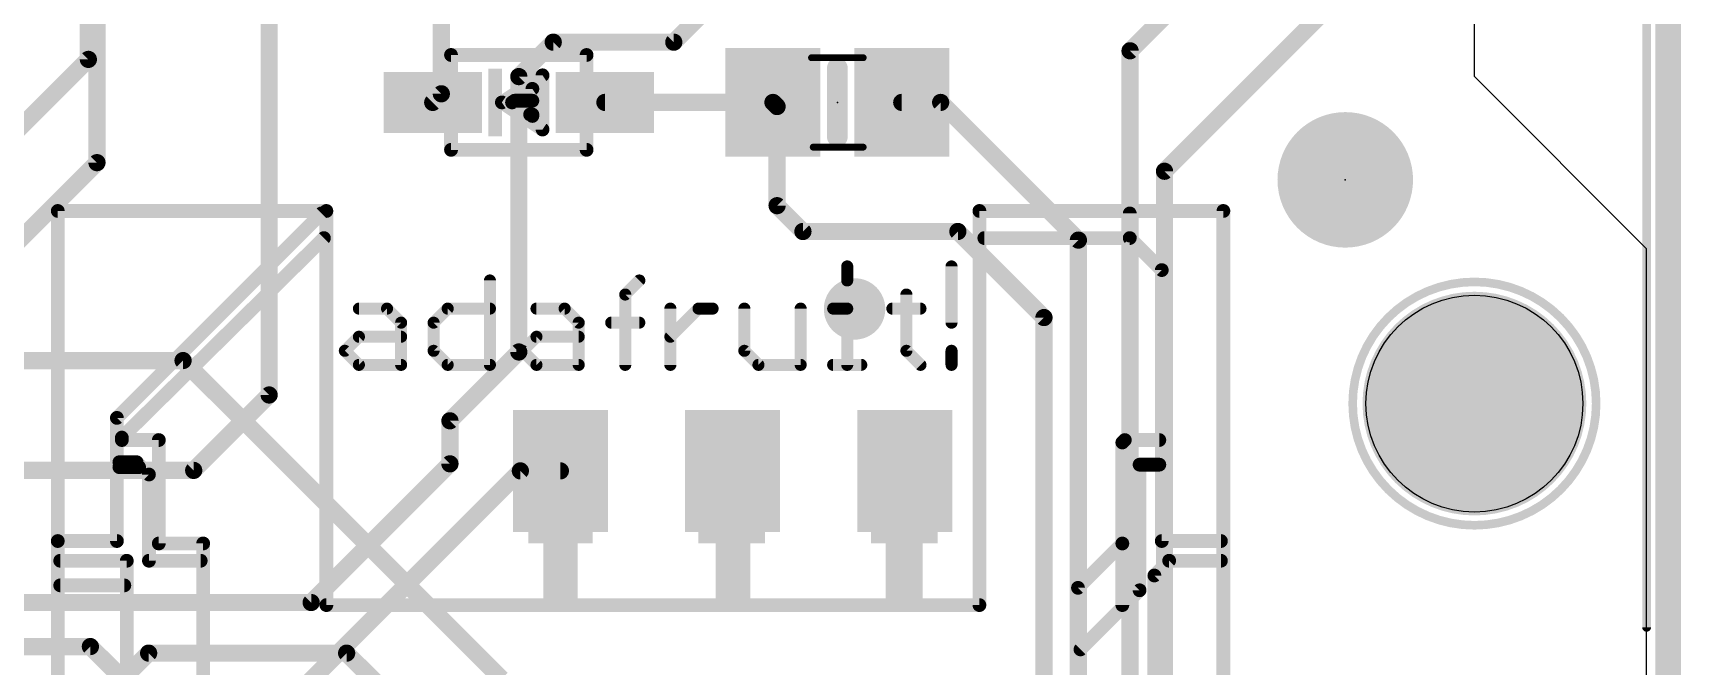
# Model space of a CAD drawing. Extents: x -21.4 to 69.1, y -5.3 to 64.3.
# Drawn here: x 44.78 to 69.09, y 31.69 to 41.03 of the extents above; entities that cross this region are included whole.
import ezdxf

# ---------------------------------------------------------------- set-up
doc = ezdxf.new("R2010")
doc.units = 0
for name, color, linetype in [('1', 12, 'CONTINUOUS'), ('16', 132, 'CONTINUOUS'), ('18', 110, 'CONTINUOUS'), ('20', 53, 'CONTINUOUS'), ('21', 40, 'CONTINUOUS'), ('23', 53, 'CONTINUOUS'), ('29', 253, 'CONTINUOUS'), ('30', 253, 'CONTINUOUS'), ('47', 253, 'CONTINUOUS'), ('51', 253, 'CONTINUOUS')]:
    doc.layers.add(name, color=color, linetype=linetype)

# ---------------------------------------------------------------- blocks, each defined once
blk = doc.blocks.new('RECT')
blk.add_solid([(-0.5, -0.5), (0.5, -0.5), (-0.5, 0.5), (0.5, 0.5)])
blk = doc.blocks.new('PIE')
at = {"const_width": 0.5}
blk.add_lwpolyline([(0, -0.25, 1), (0, 0.25, 1), (0, -0.25)], format="xyb", dxfattribs=at)
blk = doc.blocks.new('ROUNDV')
at = {"const_width": 0.5}
blk.add_lwpolyline([(0, -0.25, 1), (0, 0.25, 1), (0, -0.25)], format="xyb", dxfattribs=at)

msp = doc.modelspace()

# ---------------------------------------------------------------- linework, layer by layer
at = {"layer": '1', "const_width": 0.254}
for points in [[(68.961, -0.889), (68.961, 53.34)], [(45.72, 39.116), (45.72, 42.291)], [(48.26, 35.687), (48.26, 42.291)], [(50.8, 42.291), (50.8, 40.132)], [(54.229, 40.894), (55.626, 42.291)], [(61.976, 41.783), (60.96, 40.767)], [(64.262, 41.783), (61.468, 38.989)], [(51.943, 40.386), (52.451, 40.894)], [(52.451, 40.894), (54.229, 40.894)], [(60.96, 40.767), (60.96, 26.67)], [(51.943, 36.322), (51.943, 40.386)], [(50.8, 40.132), (50.673, 40.005)], [(53.213, 40.005), (55.692, 40.005)], [(55.753, 39.944), (55.692, 40.005)], [(58.166, 40.005), (57.592, 40.005)], [(60.198, 37.973), (58.166, 40.005)], [(55.753, 38.481), (55.753, 39.944)], [(39.878, 33.274), (45.72, 39.116)], [(61.468, 38.989), (61.468, 26.416)], [(56.134, 38.1), (55.753, 38.481)], [(58.42, 38.1), (56.134, 38.1)], [(59.69, 36.83), (58.42, 38.1)], [(60.198, 27.559), (60.198, 37.973)], [(59.69, 28.321), (59.69, 36.83)], [(50.927, 35.306), (51.943, 36.322)], [(47.147, 34.574), (48.26, 35.687)], [(50.927, 34.671), (50.927, 35.306)], [(48.88, 32.624), (50.927, 34.671)], [(44.073, 34.574), (47.147, 34.574)], [(51.966, 34.567), (48.387, 30.988)], [(52.556, 34.567), (51.966, 34.567)], [(44.073, 32.624), (48.88, 32.624)], [(44.073, 31.974), (45.623, 31.974)], [(45.623, 31.974), (47.498, 30.099)]]:
    msp.add_lwpolyline(points, dxfattribs=at)
at = {"layer": '1', "const_width": 0.127}
for points in [[(52.451, 40.9575, 1), (52.451, 40.8305)], [(52.4959, 40.8491, 1), (52.4061, 40.9389)], [(54.1841, 40.9389, 1), (54.2739, 40.8491)], [(54.229, 40.8305, 1), (54.229, 40.9575)], [(61.0235, 40.767, 1), (60.8965, 40.767)], [(60.9151, 40.8119, 1), (61.0049, 40.7221)], [(52.0065, 40.386, 1), (51.8795, 40.386)], [(51.8981, 40.4309, 1), (51.9879, 40.3411)], [(50.7365, 40.132, 1), (50.8635, 40.132)], [(50.8449, 40.0871, 1), (50.7551, 40.1769)], [(53.213, 40.0685, 1), (53.213, 39.9415)], [(55.7369, 40.0499, 1), (55.6471, 39.9601)], [(55.692, 39.9415, 1), (55.692, 40.0685)], [(57.592, 40.0685, 1), (57.592, 39.9415)], [(58.2109, 40.0499, 1), (58.1211, 39.9601)], [(58.166, 39.9415, 1), (58.166, 40.0685)], [(50.6281, 40.0499, 1), (50.7179, 39.9601)], [(55.8165, 39.944, 1), (55.6895, 39.944)], [(55.7081, 39.8991, 1), (55.7979, 39.9889)], [(45.6565, 39.116, 1), (45.7835, 39.116)], [(45.7649, 39.0711, 1), (45.6751, 39.1609)], [(61.5315, 38.989, 1), (61.4045, 38.989)], [(61.4231, 39.0339, 1), (61.5129, 38.9441)], [(55.7979, 38.5259, 1), (55.7081, 38.4361)], [(55.6895, 38.481, 1), (55.8165, 38.481)], [(56.134, 38.1635, 1), (56.134, 38.0365)], [(56.0891, 38.0551, 1), (56.1789, 38.1449)], [(58.4649, 38.1449, 1), (58.3751, 38.0551)], [(58.42, 38.0365, 1), (58.42, 38.1635)], [(60.2615, 37.973, 1), (60.1345, 37.973)], [(60.1531, 37.9281, 1), (60.2429, 38.0179)], [(59.7535, 36.83, 1), (59.6265, 36.83)], [(59.6451, 36.7851, 1), (59.7349, 36.8749)], [(51.8795, 36.322, 1), (52.0065, 36.322)], [(51.9879, 36.2771, 1), (51.8981, 36.3669)], [(48.1965, 35.687, 1), (48.3235, 35.687)], [(48.3049, 35.6421, 1), (48.2151, 35.7319)], [(50.9905, 35.306, 1), (50.8635, 35.306)], [(50.8821, 35.3509, 1), (50.9719, 35.2611)], [(50.9719, 34.6261, 1), (50.8821, 34.7159)], [(47.1021, 34.6189, 1), (47.1919, 34.5291)], [(47.147, 34.5105, 1), (47.147, 34.6375)], [(50.8635, 34.671, 1), (50.9905, 34.671)], [(51.966, 34.6305, 1), (51.966, 34.5035)], [(52.0109, 34.5221, 1), (51.9211, 34.6119)], [(52.556, 34.5035, 1), (52.556, 34.6305)], [(48.8351, 32.6689, 1), (48.9249, 32.5791)], [(48.88, 32.5605, 1), (48.88, 32.6875)], [(45.6679, 32.0189, 1), (45.5781, 31.9291)], [(45.623, 31.9105, 1), (45.623, 32.0375)]]:
    msp.add_lwpolyline(points, format="xyb", dxfattribs=at)
at = {"layer": '16', "const_width": 0.254}
for points in [[(68.834, -0.889), (68.834, 53.34)], [(45.593, 40.64), (45.593, 42.164)], [(42.037, 37.084), (45.593, 40.64)], [(46.99, 36.195), (35.306, 36.195)], [(46.99, 36.195), (51.689, 31.496)], [(46.482, 31.877), (46.101, 31.496)], [(49.403, 31.877), (46.482, 31.877)], [(50.546, 30.734), (49.403, 31.877)]]:
    msp.add_lwpolyline(points, dxfattribs=at)
at = {"layer": '16', "const_width": 0.127}
for points in [[(45.5295, 40.64, 1), (45.6565, 40.64)], [(45.6379, 40.5951, 1), (45.5481, 40.6849)], [(47.0349, 36.2399, 1), (46.9451, 36.1501)], [(46.99, 36.1315, 1), (46.99, 36.2585)], [(46.482, 31.9405, 1), (46.482, 31.8135)], [(46.5269, 31.8321, 1), (46.4371, 31.9219)], [(49.4479, 31.9219, 1), (49.3581, 31.8321)], [(49.403, 31.8135, 1), (49.403, 31.9405)]]:
    msp.add_lwpolyline(points, format="xyb", dxfattribs=at)
at = {"layer": '20'}
for p, q in [((66.04, 40.386), (66.04, 51.816)), ((68.58, 37.846), (66.04, 40.386)), ((68.58, 5.08), (68.58, 37.846))]:
    msp.add_line(p, q, dxfattribs=at)
msp.add_circle((66.04, 35.56), 1.6, dxfattribs=at)
at = {"layer": '21'}
for points, const_width in [([(50.943, 40.705), (52.943, 40.705)], 0.2032), ([(56.642, 40.513), (56.642, 39.497)], 0.3048), ([(51.693, 40.005), (52.293, 40.405)], 0.2032), ([(52.293, 40.405), (52.293, 39.605)], 0.2032), ([(51.843, 40.005), (52.143, 40.205)], 0.2032), ([(51.8811, 40.0304), (52.143, 40.0304)], 0.2032), ([(52.143, 40.205), (52.143, 39.805)], 0.2032), ([(52.293, 39.605), (51.693, 40.005)], 0.2032), ([(52.143, 39.805), (51.843, 40.005)], 0.2032), ([(52.1097, 39.8272), (52.143, 39.8272)], 0.2032), ([(52.943, 39.305), (50.943, 39.305)], 0.2032), ([(49.1042, 38.403), (45.1417, 38.403)], 0.2032), ([(45.1417, 38.403), (45.1417, 33.5317)], 0.2032), ([(49.0315, 38.3667), (46.0142, 35.3494)], 0.2032), ([(49.1042, 32.5865), (49.1042, 38.403)], 0.2032), ([(62.3367, 38.403), (58.7377, 38.403)], 0.2032), ([(58.7377, 38.403), (58.7377, 32.5865)], 0.2032), ([(60.9552, 38.0395), (60.9552, 38.3667)], 0.2032), ([(62.3367, 30.9143), (62.3367, 38.403)], 0.2032), ([(49.0678, 38.0031), (46.0869, 35.0586)], 0.2032), ([(58.8104, 38.0031), (60.9553, 38.0031)], 0.2032), ([(60.9553, 38.0031), (61.4278, 37.5306)], 0.2032), ([(51.5167, 37.3772), (51.5167, 36.1315)], 0.1778), ([(53.5133, 37.1696), (53.7209, 37.3772)], 0.1778), ([(56.7876, 37.5848), (56.7876, 37.3772)], 0.1778), ([(58.3263, 37.5848), (58.3263, 36.7543)], 0.1778), ([(61.4278, 37.5306), (61.4278, 33.5317)], 0.2032), ([(53.5133, 36.1315), (53.5133, 37.1696)], 0.1778), ([(57.6608, 37.1696), (57.6608, 36.3391)], 0.1778), ([(49.5841, 36.9619), (49.9994, 36.9619)], 0.1778), ([(49.9994, 36.9619), (50.207, 36.7543)], 0.1778), ([(50.6862, 36.7543), (50.8939, 36.9619)], 0.1778), ([(50.8939, 36.9619), (51.5167, 36.9619)], 0.1778), ([(52.2036, 36.9619), (52.6188, 36.9619)], 0.1778), ([(52.6188, 36.9619), (52.8264, 36.7543)], 0.1778), ([(54.1788, 36.1315), (54.1788, 36.9619)], 0.1778), ([(54.1788, 36.5467), (54.5941, 36.9619)], 0.1778), ([(54.5941, 36.9619), (54.8017, 36.9619)], 0.1778), ([(55.2703, 36.9619), (55.2703, 36.3391)], 0.1778), ([(56.1007, 36.1315), (56.1007, 36.9619)], 0.1778), ([(56.58, 36.9619), (56.7876, 36.9619)], 0.1778), ([(56.7876, 36.9619), (56.7876, 36.1315)], 0.1778), ([(57.4532, 36.9619), (57.8684, 36.9619)], 0.1778), ([(50.207, 36.7543), (50.207, 36.1315)], 0.1778), ([(50.6862, 36.3391), (50.6862, 36.7543)], 0.1778), ([(52.8264, 36.7543), (52.8264, 36.1315)], 0.1778), ([(53.3057, 36.7543), (53.7209, 36.7543)], 0.1778), ([(49.3765, 36.3391), (49.5841, 36.5467)], 0.1778), ([(49.5841, 36.5467), (50.207, 36.5467)], 0.1778), ([(51.996, 36.3391), (52.2036, 36.5467)], 0.1778), ([(52.2036, 36.5467), (52.8264, 36.5467)], 0.1778), ([(49.5841, 36.1315), (49.3765, 36.3391)], 0.1778), ([(50.8939, 36.1315), (50.6862, 36.3391)], 0.1778), ([(52.2036, 36.1315), (51.996, 36.3391)], 0.1778), ([(55.2703, 36.3391), (55.4779, 36.1315)], 0.1778), ([(57.6608, 36.3391), (57.8684, 36.1315)], 0.1778), ([(58.3263, 36.3391), (58.3263, 36.1315)], 0.1778), ([(50.207, 36.1315), (49.5841, 36.1315)], 0.1778), ([(51.5167, 36.1315), (50.8939, 36.1315)], 0.1778), ([(52.8264, 36.1315), (52.2036, 36.1315)], 0.1778), ([(55.4779, 36.1315), (56.1007, 36.1315)], 0.1778), ([(56.58, 36.1315), (56.9952, 36.1315)], 0.1778), ([(46.0142, 35.3494), (46.0142, 33.5317)], 0.2032), ([(46.0869, 35.0586), (46.0869, 35.0222)], 0.2032), ([(46.0869, 35.0222), (46.6322, 35.0222)], 0.2032), ([(46.6322, 35.0222), (46.6322, 33.4954)], 0.2032), ([(60.8462, 34.9858), (60.8826, 35.0222)], 0.2032), ([(60.8462, 33.4954), (60.8462, 34.9858)], 0.2032), ([(60.8826, 35.0222), (61.3915, 35.0222)], 0.2032), ([(46.305, 34.695), (46.0505, 34.695)], 0.2032), ([(46.4868, 34.5133), (46.305, 34.695)], 0.2032), ([(46.0505, 34.6223), (46.3413, 34.6223)], 0.2032), ([(46.4868, 33.2409), (46.4868, 34.5133)], 0.2032), ([(61.1007, 32.8047), (61.1007, 34.6587)], 0.2032), ([(61.1007, 34.6587), (61.3915, 34.6587)], 0.2032), ([(45.1417, 33.5317), (45.1417, 30.9143)], 0.2032), ([(46.0142, 33.5317), (45.1417, 33.5317)], 0.2032), ([(46.6322, 33.4954), (47.2865, 33.4954)], 0.2032), ([(47.2865, 33.4954), (47.2865, 30.9143)], 0.2032), ([(60.1918, 32.841), (60.8462, 33.4954)], 0.2032), ([(60.8462, 32.5865), (60.8462, 33.4954)], 0.2032), ([(61.4278, 33.5317), (62.3003, 33.5317)], 0.2032), ([(45.178, 33.2409), (46.1596, 33.2409)], 0.2032), ([(46.1596, 33.2409), (46.1596, 30.9143)], 0.2032), ([(47.2502, 33.2409), (46.4868, 33.2409)], 0.2032), ([(61.3188, 33.0228), (61.5369, 33.2409)], 0.2032), ([(61.5369, 33.2409), (62.3003, 33.2409)], 0.2032), ([(61.3188, 30.9143), (61.3188, 33.0228)], 0.2032), ([(45.178, 32.8774), (46.1232, 32.8774)], 0.2032), ([(60.1918, 30.9507), (60.1918, 32.841)], 0.2032), ([(60.2282, 31.9322), (61.1007, 32.8047)], 0.2032), ([(58.7377, 32.5865), (49.1042, 32.5865)], 0.2032)]:
    msp.add_lwpolyline(points, dxfattribs=dict(at, const_width=const_width))
for points, const_width in [([(50.943, 40.7558, 1), (50.943, 40.6542)], 0.1016), ([(52.943, 40.6542, 1), (52.943, 40.7558)], 0.1016), ([(56.7182, 40.513, 1), (56.5658, 40.513)], 0.1524), ([(52.3438, 40.405, 1), (52.2422, 40.405)], 0.1016), ([(52.3212, 40.3627, 1), (52.2648, 40.4473)], 0.1016), ([(51.8811, 40.0812, 1), (51.8811, 39.9796)], 0.1016), ([(52.1938, 40.205, 1), (52.0922, 40.205)], 0.1016), ([(52.1712, 40.1627, 1), (52.1148, 40.2473)], 0.1016), ([(52.143, 39.9796, 1), (52.143, 40.0812)], 0.1016), ([(51.7212, 40.0473, 1), (51.6648, 39.9627)], 0.1016), ([(51.6648, 40.0473, 1), (51.7212, 39.9627)], 0.1016), ([(51.8712, 40.0473, 1), (51.8148, 39.9627)], 0.1016), ([(51.8148, 40.0473, 1), (51.8712, 39.9627)], 0.1016), ([(52.1097, 39.878, 1), (52.1097, 39.7764)], 0.1016), ([(52.1148, 39.7627, 1), (52.1712, 39.8473)], 0.1016), ([(52.143, 39.7764, 1), (52.143, 39.878)], 0.1016), ([(52.0922, 39.805, 1), (52.1938, 39.805)], 0.1016), ([(52.2422, 39.605, 1), (52.3438, 39.605)], 0.1016), ([(52.2648, 39.5627, 1), (52.3212, 39.6473)], 0.1016), ([(50.943, 39.3558, 1), (50.943, 39.2542)], 0.1016), ([(52.943, 39.2542, 1), (52.943, 39.3558)], 0.1016), ([(56.5658, 39.497, 1), (56.7182, 39.497)], 0.1524), ([(45.1417, 38.4538, 1), (45.1417, 38.3522)], 0.1016), ([(45.1925, 38.403, 1), (45.0909, 38.403)], 0.1016), ([(49.0674, 38.3308, 1), (48.9956, 38.4026)], 0.1016), ([(49.155, 38.403, 1), (49.0534, 38.403)], 0.1016), ([(49.1042, 38.3522, 1), (49.1042, 38.4538)], 0.1016), ([(58.7377, 38.4538, 1), (58.7377, 38.3522)], 0.1016), ([(58.7885, 38.403, 1), (58.6869, 38.403)], 0.1016), ([(61.006, 38.3667, 1), (60.9044, 38.3667)], 0.1016), ([(62.3875, 38.403, 1), (62.2859, 38.403)], 0.1016), ([(62.3367, 38.3522, 1), (62.3367, 38.4538)], 0.1016), ([(49.1035, 37.967, 1), (49.0321, 38.0392)], 0.1016), ([(58.8104, 38.0539, 1), (58.8104, 37.9523)], 0.1016), ([(60.9044, 38.0395, 1), (61.006, 38.0395)], 0.1016), ([(60.9912, 38.039, 1), (60.9194, 37.9672)], 0.1016), ([(60.9553, 37.9523, 1), (60.9553, 38.0539)], 0.1016), ([(51.5611, 37.3772, 1), (51.4722, 37.3772)], 0.0889), ([(53.7523, 37.3457, 1), (53.6895, 37.4086)], 0.0889), ([(56.8321, 37.5848, 1), (56.7432, 37.5848)], 0.0889), ([(58.3708, 37.5848, 1), (58.2819, 37.5848)], 0.0889), ([(61.4786, 37.5306, 1), (61.377, 37.5306)], 0.1016), ([(61.3919, 37.4947, 1), (61.4637, 37.5665)], 0.1016), ([(53.4819, 37.201, 1), (53.5447, 37.1381)], 0.0889), ([(53.5578, 37.1696, 1), (53.4689, 37.1696)], 0.0889), ([(56.7432, 37.3772, 1), (56.8321, 37.3772)], 0.0889), ([(57.7052, 37.1696, 1), (57.6163, 37.1696)], 0.0889), ([(49.5841, 37.0064, 1), (49.5841, 36.9175)], 0.0889), ([(50.0308, 36.9934, 1), (49.9679, 36.9305)], 0.0889), ([(49.9994, 36.9175, 1), (49.9994, 37.0064)], 0.0889), ([(50.8939, 37.0064, 1), (50.8939, 36.9175)], 0.0889), ([(50.9253, 36.9305, 1), (50.8624, 36.9934)], 0.0889), ([(51.5167, 36.9175, 1), (51.5167, 37.0064)], 0.0889), ([(52.2036, 37.0064, 1), (52.2036, 36.9175)], 0.0889), ([(52.6502, 36.9934, 1), (52.5874, 36.9305)], 0.0889), ([(52.6188, 36.9175, 1), (52.6188, 37.0064)], 0.0889), ([(54.2233, 36.9619, 1), (54.1344, 36.9619)], 0.0889), ([(54.5941, 37.0064, 1), (54.5941, 36.9175)], 0.0889), ([(54.6255, 36.9305, 1), (54.5626, 36.9934)], 0.0889), ([(54.8017, 36.9175, 1), (54.8017, 37.0064)], 0.0889), ([(55.3147, 36.9619, 1), (55.2258, 36.9619)], 0.0889), ([(56.1452, 36.9619, 1), (56.0563, 36.9619)], 0.0889), ([(56.58, 37.0064, 1), (56.58, 36.9175)], 0.0889), ([(56.8321, 36.9619, 1), (56.7432, 36.9619)], 0.0889), ([(56.7876, 36.9175, 1), (56.7876, 37.0064)], 0.0889), ([(57.4532, 37.0064, 1), (57.4532, 36.9175)], 0.0889), ([(57.8684, 36.9175, 1), (57.8684, 37.0064)], 0.0889), ([(50.2514, 36.7543, 1), (50.1625, 36.7543)], 0.0889), ([(50.1755, 36.7229, 1), (50.2384, 36.7858)], 0.0889), ([(50.6548, 36.7858, 1), (50.7177, 36.7229)], 0.0889), ([(50.7307, 36.7543, 1), (50.6418, 36.7543)], 0.0889), ([(52.8709, 36.7543, 1), (52.782, 36.7543)], 0.0889), ([(52.795, 36.7229, 1), (52.8578, 36.7858)], 0.0889), ([(53.3057, 36.7988, 1), (53.3057, 36.7099)], 0.0889), ([(53.7209, 36.7099, 1), (53.7209, 36.7988)], 0.0889), ([(58.2819, 36.7543, 1), (58.3708, 36.7543)], 0.0889), ([(49.5841, 36.5912, 1), (49.5841, 36.5023)], 0.0889), ([(49.6156, 36.5153, 1), (49.5527, 36.5781)], 0.0889), ([(50.207, 36.5023, 1), (50.207, 36.5912)], 0.0889), ([(52.2036, 36.5912, 1), (52.2036, 36.5023)], 0.0889), ([(52.235, 36.5153, 1), (52.1722, 36.5781)], 0.0889), ([(52.8264, 36.5023, 1), (52.8264, 36.5912)], 0.0889), ([(54.1474, 36.5781, 1), (54.2103, 36.5153)], 0.0889), ([(49.408, 36.3705, 1), (49.3451, 36.3077)], 0.0889), ([(49.3451, 36.3705, 1), (49.408, 36.3077)], 0.0889), ([(50.7177, 36.3705, 1), (50.6548, 36.3077)], 0.0889), ([(50.6418, 36.3391, 1), (50.7307, 36.3391)], 0.0889), ([(52.0274, 36.3705, 1), (51.9645, 36.3077)], 0.0889), ([(51.9645, 36.3705, 1), (52.0274, 36.3077)], 0.0889), ([(55.3017, 36.3705, 1), (55.2389, 36.3077)], 0.0889), ([(55.2258, 36.3391, 1), (55.3147, 36.3391)], 0.0889), ([(57.6922, 36.3705, 1), (57.6293, 36.3077)], 0.0889), ([(57.6163, 36.3391, 1), (57.7052, 36.3391)], 0.0889), ([(58.3708, 36.3391, 1), (58.2819, 36.3391)], 0.0889), ([(49.5841, 36.176, 1), (49.5841, 36.0871)], 0.0889), ([(49.5527, 36.1001, 1), (49.6156, 36.1629)], 0.0889), ([(50.1625, 36.1315, 1), (50.2514, 36.1315)], 0.0889), ([(50.207, 36.0871, 1), (50.207, 36.176)], 0.0889), ([(50.8939, 36.176, 1), (50.8939, 36.0871)], 0.0889), ([(50.8624, 36.1001, 1), (50.9253, 36.1629)], 0.0889), ([(51.4722, 36.1315, 1), (51.5611, 36.1315)], 0.0889), ([(51.5167, 36.0871, 1), (51.5167, 36.176)], 0.0889), ([(52.2036, 36.176, 1), (52.2036, 36.0871)], 0.0889), ([(52.1722, 36.1001, 1), (52.235, 36.1629)], 0.0889), ([(52.782, 36.1315, 1), (52.8709, 36.1315)], 0.0889), ([(52.8264, 36.0871, 1), (52.8264, 36.176)], 0.0889), ([(53.4689, 36.1315, 1), (53.5578, 36.1315)], 0.0889), ([(54.1344, 36.1315, 1), (54.2233, 36.1315)], 0.0889), ([(55.4779, 36.176, 1), (55.4779, 36.0871)], 0.0889), ([(55.4465, 36.1001, 1), (55.5093, 36.1629)], 0.0889), ([(56.0563, 36.1315, 1), (56.1452, 36.1315)], 0.0889), ([(56.1007, 36.0871, 1), (56.1007, 36.176)], 0.0889), ([(56.58, 36.176, 1), (56.58, 36.0871)], 0.0889), ([(56.7432, 36.1315, 1), (56.8321, 36.1315)], 0.0889), ([(56.9952, 36.0871, 1), (56.9952, 36.176)], 0.0889), ([(57.8369, 36.1001, 1), (57.8998, 36.1629)], 0.0889), ([(58.2819, 36.1315, 1), (58.3708, 36.1315)], 0.0889), ([(46.065, 35.3494, 1), (45.9634, 35.3494)], 0.1016), ([(45.9783, 35.3853, 1), (46.0501, 35.3135)], 0.1016), ([(46.1377, 35.0586, 1), (46.0361, 35.0586)], 0.1016), ([(46.0512, 35.0947, 1), (46.1226, 35.0225)], 0.1016), ([(46.0869, 35.073, 1), (46.0869, 34.9714)], 0.1016), ([(46.0361, 35.0222, 1), (46.1377, 35.0222)], 0.1016), ([(46.683, 35.0222, 1), (46.5814, 35.0222)], 0.1016), ([(46.6322, 34.9714, 1), (46.6322, 35.073)], 0.1016), ([(60.897, 34.9858, 1), (60.7954, 34.9858)], 0.1016), ([(60.8103, 35.0217, 1), (60.8821, 34.9499)], 0.1016), ([(60.8826, 35.073, 1), (60.8826, 34.9714)], 0.1016), ([(60.9185, 34.9863, 1), (60.8467, 35.0581)], 0.1016), ([(61.3915, 34.9714, 1), (61.3915, 35.073)], 0.1016), ([(46.0505, 34.7458, 1), (46.0505, 34.6442)], 0.1016), ([(46.3409, 34.7309, 1), (46.2691, 34.6591)], 0.1016), ([(46.305, 34.6442, 1), (46.305, 34.7458)], 0.1016), ([(46.0505, 34.6731, 1), (46.0505, 34.5715)], 0.1016), ([(46.3413, 34.5715, 1), (46.3413, 34.6731)], 0.1016), ([(46.5376, 34.5133, 1), (46.436, 34.5133)], 0.1016), ([(46.4509, 34.4774, 1), (46.5227, 34.5492)], 0.1016), ([(61.1515, 34.6587, 1), (61.0499, 34.6587)], 0.1016), ([(61.1007, 34.7095, 1), (61.1007, 34.6079)], 0.1016), ([(61.3915, 34.6079, 1), (61.3915, 34.7095)], 0.1016), ([(45.1925, 33.5317, 1), (45.0909, 33.5317)], 0.1016), ([(45.1417, 33.5825, 1), (45.1417, 33.4809)], 0.1016), ([(45.0909, 33.5317, 1), (45.1925, 33.5317)], 0.1016), ([(45.9634, 33.5317, 1), (46.065, 33.5317)], 0.1016), ([(46.0142, 33.4809, 1), (46.0142, 33.5825)], 0.1016), ([(46.6322, 33.5462, 1), (46.6322, 33.4446)], 0.1016), ([(47.3373, 33.4954, 1), (47.2357, 33.4954)], 0.1016), ([(47.2865, 33.4446, 1), (47.2865, 33.5462)], 0.1016), ([(60.897, 33.4954, 1), (60.7954, 33.4954)], 0.1016), ([(60.8821, 33.4595, 1), (60.8103, 33.5313)], 0.1016), ([(61.4278, 33.5825, 1), (61.4278, 33.4809)], 0.1016), ([(61.377, 33.5317, 1), (61.4786, 33.5317)], 0.1016), ([(62.3003, 33.4809, 1), (62.3003, 33.5825)], 0.1016), ([(45.178, 33.2917, 1), (45.178, 33.1901)], 0.1016), ([(46.2104, 33.2409, 1), (46.1088, 33.2409)], 0.1016), ([(46.1596, 33.1901, 1), (46.1596, 33.2917)], 0.1016), ([(46.4868, 33.2917, 1), (46.4868, 33.1901)], 0.1016), ([(46.5814, 33.4954, 1), (46.683, 33.4954)], 0.1016), ([(47.2502, 33.1901, 1), (47.2502, 33.2917)], 0.1016), ([(60.7954, 33.4954, 1), (60.897, 33.4954)], 0.1016), ([(61.5369, 33.2917, 1), (61.5369, 33.1901)], 0.1016), ([(61.5728, 33.205, 1), (61.501, 33.2768)], 0.1016), ([(62.3003, 33.1901, 1), (62.3003, 33.2917)], 0.1016), ([(46.436, 33.2409, 1), (46.5376, 33.2409)], 0.1016), ([(61.3696, 33.0228, 1), (61.268, 33.0228)], 0.1016), ([(61.2829, 33.0587, 1), (61.3547, 32.9869)], 0.1016), ([(45.178, 32.9282, 1), (45.178, 32.8266)], 0.1016), ([(46.1232, 32.8266, 1), (46.1232, 32.9282)], 0.1016), ([(60.2426, 32.841, 1), (60.141, 32.841)], 0.1016), ([(60.1559, 32.8769, 1), (60.2277, 32.8051)], 0.1016), ([(61.0499, 32.8047, 1), (61.1515, 32.8047)], 0.1016), ([(61.1366, 32.7688, 1), (61.0648, 32.8406)], 0.1016), ([(49.1042, 32.6373, 1), (49.1042, 32.5357)], 0.1016), ([(49.0534, 32.5865, 1), (49.155, 32.5865)], 0.1016), ([(58.6869, 32.5865, 1), (58.7885, 32.5865)], 0.1016), ([(58.7377, 32.5357, 1), (58.7377, 32.6373)], 0.1016), ([(60.7954, 32.5865, 1), (60.897, 32.5865)], 0.1016), ([(60.1923, 31.9681, 1), (60.2641, 31.8963)], 0.1016)]:
    msp.add_lwpolyline(points, format="xyb", dxfattribs=dict(at, const_width=const_width))
at = {"layer": '23'}
for p in [(51.943, 40.005), (56.642, 40.005), (64.135, 38.862)]:
    msp.add_point(p, dxfattribs=at)
at = {"layer": '29'}
for points, const_width in [([(64.135, 39.612, 0.4142), (63.385, 38.862)], 0.5), ([(64.885, 38.862, 0.4142), (64.135, 39.612)], 0.5), ([(64.135, 39.737, 1), (64.135, 39.487)], 0.25), ([(64.135, 39.487, 1), (64.135, 39.737)], 0.25), ([(63.385, 38.862, 0.4142), (64.135, 38.112)], 0.5), ([(63.51, 38.862, 1), (63.26, 38.862)], 0.25), ([(63.26, 38.862, 1), (63.51, 38.862)], 0.25), ([(64.135, 38.112, 0.4142), (64.885, 38.862)], 0.5), ([(65.01, 38.862, 1), (64.76, 38.862)], 0.25), ([(64.76, 38.862, 1), (65.01, 38.862)], 0.25), ([(64.135, 38.237, 1), (64.135, 37.987)], 0.25), ([(64.135, 37.987, 1), (64.135, 38.237)], 0.25), ([(66.04, 34.7346, 1), (66.04, 36.3854, 1), (66.04, 34.7346)], 1.6508)]:
    msp.add_lwpolyline(points, format="xyb", dxfattribs=dict(at, const_width=const_width))
at = {"layer": '30', "const_width": 1.6508}
msp.add_lwpolyline([(66.04, 34.7346, 1), (66.04, 36.3854, 1), (66.04, 34.7346)], format="xyb", dxfattribs=at)
at = {"layer": '47', "const_width": 0.13}
msp.add_lwpolyline([(68.58, 32.258), (68.58, 63.926)], dxfattribs=at)
at = {"layer": '47', "const_width": 0.065}
msp.add_lwpolyline([(68.5475, 32.258, 1), (68.6125, 32.258)], format="xyb", dxfattribs=at)
at = {"layer": '51'}
for p, q in [((66.04, 40.386), (66.04, 51.816)), ((68.58, 37.846), (66.04, 40.386)), ((68.58, 5.08), (68.58, 37.846))]:
    msp.add_line(p, q, dxfattribs=at)
for points, const_width in [([(50.943, 39.305), (50.943, 40.705)], 0.2032), ([(52.943, 40.705), (52.943, 39.305)], 0.2032), ([(56.261, 40.665), (57.023, 40.665)], 0.1016), ([(56.286, 39.345), (57.023, 39.345)], 0.1016)]:
    msp.add_lwpolyline(points, dxfattribs=dict(at, const_width=const_width))
for points, const_width in [([(50.9938, 40.705, 1), (50.8922, 40.705)], 0.1016), ([(52.9938, 40.705, 1), (52.8922, 40.705)], 0.1016), ([(56.261, 40.6904, 1), (56.261, 40.6396)], 0.0508), ([(57.023, 40.6396, 1), (57.023, 40.6904)], 0.0508), ([(56.286, 39.3704, 1), (56.286, 39.3196)], 0.0508), ([(57.023, 39.3196, 1), (57.023, 39.3704)], 0.0508), ([(50.8922, 39.305, 1), (50.9938, 39.305)], 0.1016), ([(52.8922, 39.305, 1), (52.9938, 39.305)], 0.1016), ([(66.04, 33.764, 1), (66.04, 37.356, 1), (66.04, 33.764)], 0.127)]:
    msp.add_lwpolyline(points, format="xyb", dxfattribs=dict(at, const_width=const_width))

# ---------------------------------------------------------------- block references
at = {"layer": '1'}
for p, xscale, yscale in [((55.692, 40.005), 1.3, 1.5), ((57.592, 40.005), 1.3, 1.5), ((50.673, 40.005), 1.35, 0.8), ((53.213, 40.005), 1.35, 0.8)]:
    msp.add_blockref('RECT', p, dxfattribs=dict(at, xscale=xscale, yscale=yscale))
msp.add_blockref('PIE', (64.135, 38.862), dxfattribs=at)
at = {"layer": '1', "xscale": 1.7, "yscale": 1.3, "rotation": 270}
for p in [(52.556, 34.567), (55.096, 34.567), (57.636, 34.567)]:
    msp.add_blockref('RECT', p, dxfattribs=at)
at = {"layer": '18', "xscale": 0.9064, "yscale": 0.9064}
msp.add_blockref('ROUNDV', (56.896, 36.957), dxfattribs=at)
msp.add_blockref('ROUNDV', (56.896, 36.957), dxfattribs=at)
at = {"layer": '21', "xscale": 0.2}
msp.add_blockref('RECT', (51.593, 40.005), dxfattribs=at)
at = {"layer": '29'}
for name, p, xscale, yscale in [('RECT', (55.692, 40.005), 1.4016, 1.6016), ('RECT', (57.592, 40.005), 1.4016, 1.6016), ('RECT', (50.673, 40.005), 1.4516, 0.9016), ('RECT', (53.213, 40.005), 1.4516, 0.9016), ('PIE', (64.135, 38.862), 1.1016, 1.1016)]:
    msp.add_blockref(name, p, dxfattribs=dict(at, xscale=xscale, yscale=yscale))
at = {"layer": '29', "xscale": 1.8016, "yscale": 1.4016, "rotation": 270}
for p in [(52.556, 34.567), (55.096, 34.567), (57.636, 34.567)]:
    msp.add_blockref('RECT', p, dxfattribs=at)
at = {"layer": '51', "xscale": 0.7501, "yscale": 1.4501}
for p in [(55.9248, 40.0062), (57.3727, 40.0062)]:
    msp.add_blockref('RECT', p, dxfattribs=at)
at = {"layer": '51', "rotation": 90}
for p, xscale, yscale in [((52.5577, 34.2043), 1.4177, 0.9452), ((55.0843, 34.2043), 1.4177, 0.9815), ((57.629, 34.2043), 1.4177, 0.9815), ((52.5577, 33.0591), 0.9452, 0.509), ((55.1024, 33.0591), 0.9452, 0.509), ((57.629, 33.0591), 0.9452, 0.5453)]:
    msp.add_blockref('RECT', p, dxfattribs=dict(at, xscale=xscale, yscale=yscale))

doc.saveas('drawing.dxf')
